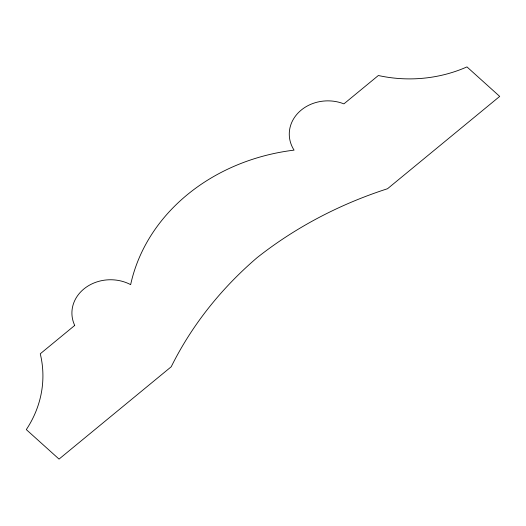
<?xml version="1.0" encoding="UTF-8"?>
<svg xmlns="http://www.w3.org/2000/svg" width="526" height="526" viewBox="0 0 526 526"><rect width="100%" height="100%" fill="white"/><g stroke="black" fill="none" stroke-linecap="round" stroke-linejoin="round"><path stroke-width="0.79" d="M74.718 325.43L40.265 353.788A125.319 107.869 -0.9 0 1 26.3 429.597L59.043 459.093L171.22 366.767A398.294 342.827 -0.9 0 1 257.082 257.674A398.294 342.827 -0.9 0 1 387.53 188.729L499.7 96.403L466.957 66.907A125.319 107.869 -0.9 0 1 378.358 75.507L343.905 103.865A38.464 33.112 -0.9 0 0 299.583 111.519A38.464 33.112 -0.9 0 0 294.073 150.134A192.707 165.874 -0.9 0 0 130.645 284.645A38.464 33.112 -0.9 0 0 85.593 287.643A38.464 33.112 -0.9 0 0 74.718 325.43"/></g></svg>
